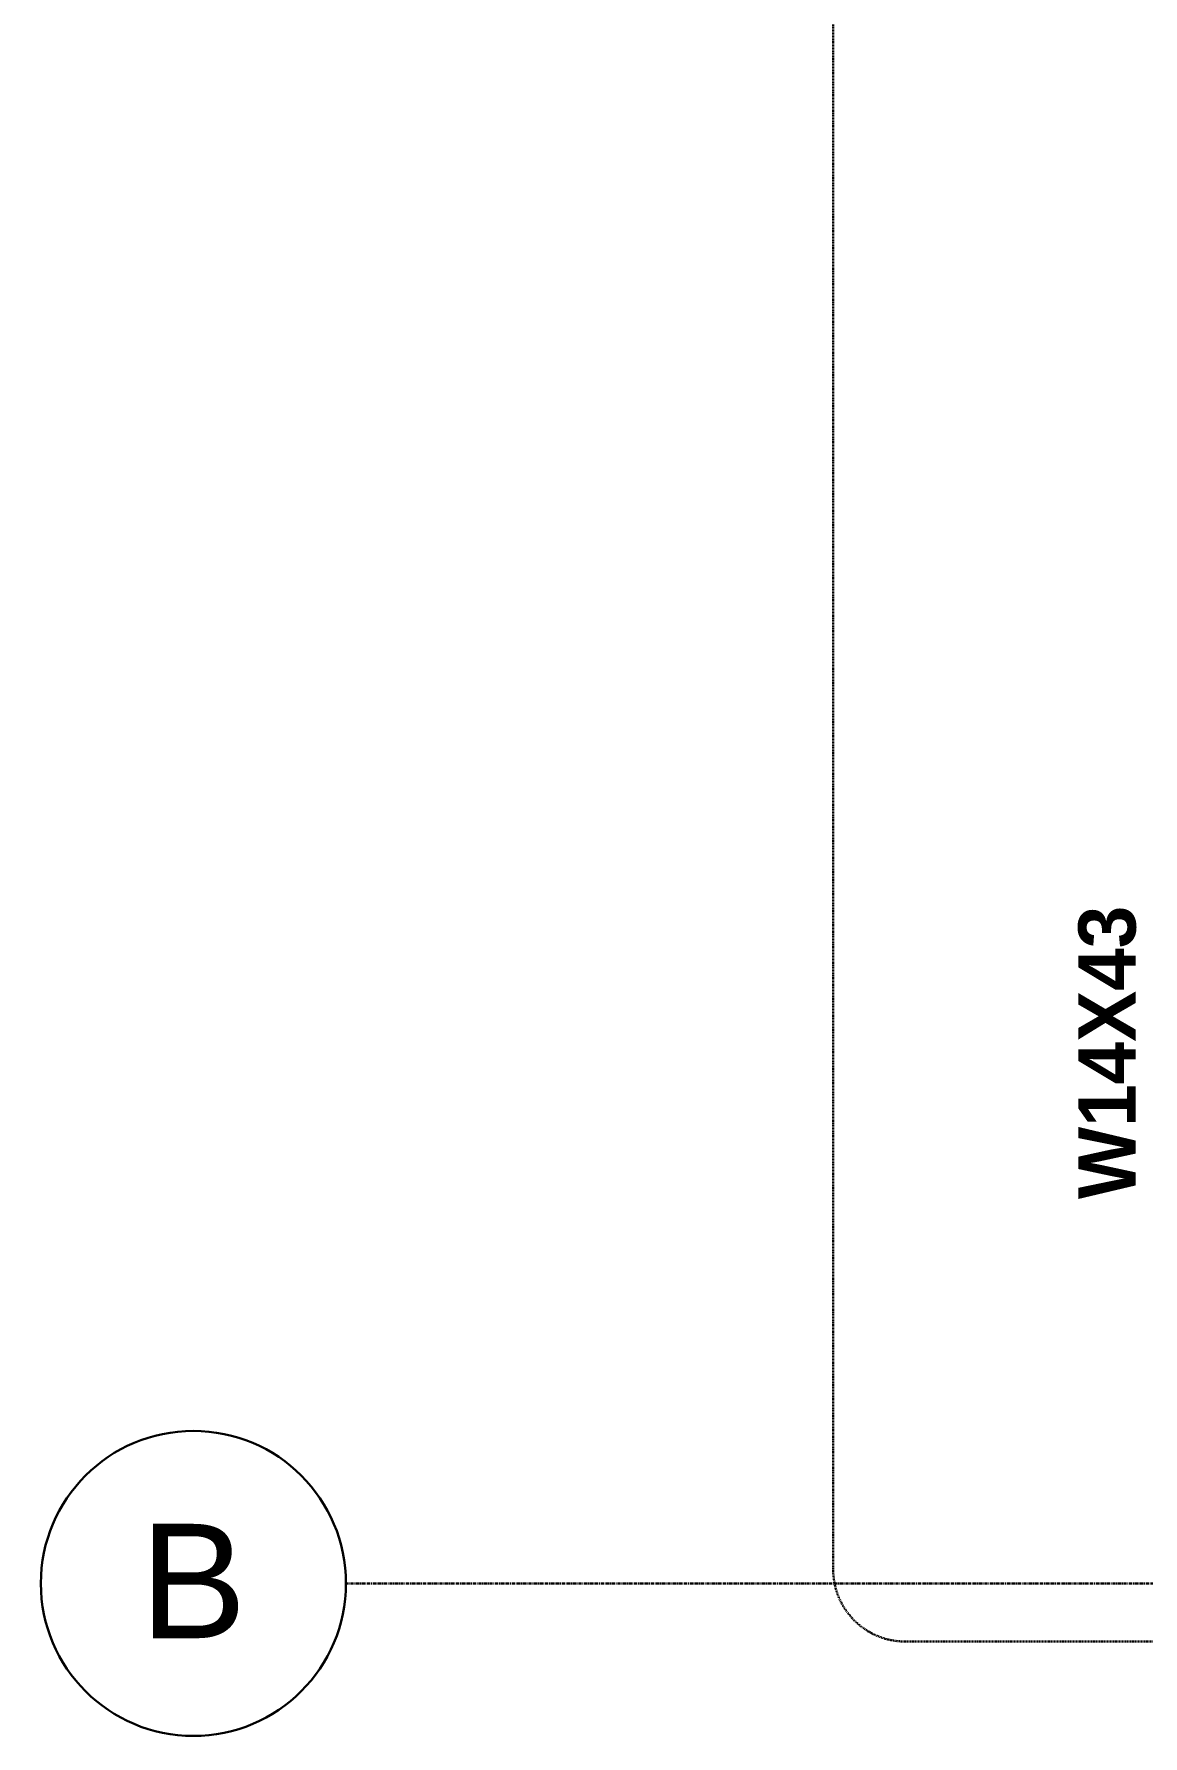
# Model space of a CAD drawing. Header units: inches. Extents: x -4126 to 593, y 9773 to 12297.
# Drawn here: x -1483.6 to -1309.1, y 11511.2 to 11779 of the extents above; entities that cross this region are included whole.
import ezdxf

# ---------------------------------------------------------------- set-up
doc = ezdxf.new("R2010")
doc.units = ezdxf.units.IN
doc.header["$MEASUREMENT"] = 0
doc.linetypes.add('Dash Dot 3_16_', pattern=[0.3125, 0.1875, -0.0625, 0, -0.0625])
doc.linetypes.add('Grid Line 1_2_', pattern=[0.875, 0.5, -0.125, 0.125, -0.125])
for name, color, linetype, lineweight in [('A-ANNO-SYMB', 150, 'Continuous', 9), ('S-BEAM-IDEN', 2, 'Continuous', 30), ('S-GRID', 1, 'Continuous', 9), ('S-GRID-IDEN', 1, 'Continuous', 30)]:
    doc.layers.add(name, color=color, linetype=linetype, lineweight=lineweight)
doc.styles.add('Arial', font='arial.ttf', dxfattribs={"height": 18})
doc.styles.add('Century Gothic_B', font='GOTHICB.TTF', dxfattribs={"height": 9})

# ---------------------------------------------------------------- blocks, each defined once
blk = doc.blocks.new('Grid - Grid Head - Circle-1738874-FRAMING PLAN - 2ND FLOOR AT RAMP')
at = {"layer": 'S-GRID-IDEN'}
for start, end in [(360, 180), (180, 360)]:
    blk.add_arc((0, 0), 0.25, start, end, dxfattribs=at)

msp = doc.modelspace()

# ---------------------------------------------------------------- linework, layer by layer
at = {"layer": 'A-ANNO-SYMB', "linetype": 'Dash Dot 3_16_', "lineweight": 30}
for p, q in [((-1357.834, 11841.112), (-1357.834, 11537.384)), ((-1346.496, 11526.045), (-635.889, 11526.045))]:
    msp.add_line(p, q, dxfattribs=at)
msp.add_arc((-1346.496, 11537.384), 11.339, 180, 270, dxfattribs=at)
at = {"layer": 'S-GRID', "linetype": 'Grid Line 1_2_', "lineweight": 30}
msp.add_line((593.207, 11535.189), (-1434.498, 11535.189), dxfattribs=at)

# ---------------------------------------------------------------- block references
at = {"layer": 'S-GRID-IDEN', "xscale": 95.99999999999994, "yscale": 95.99999999999994, "zscale": 95.99999999999994, "rotation": 89.9999999999999}
msp.add_blockref('Grid - Grid Head - Circle-1738874-FRAMING PLAN - 2ND FLOOR AT RAMP', (-1458.498, 11535.189), dxfattribs=at)

# ---------------------------------------------------------------- texts
at = {"layer": 'S-BEAM-IDEN', "lineweight": 9, "insert": (-1319.265, 11595.67), "char_height": 9, "width": 59.691, "attachment_point": 1, "rotation": 90, "style": 'Century Gothic_B'}
msp.add_mtext('W14X43', dxfattribs=at)
at = {"layer": 'S-GRID-IDEN', "lineweight": 9, "insert": (-1466.905, 11544.57), "char_height": 18, "width": 20.301, "attachment_point": 1, "style": 'Arial'}
msp.add_mtext('B', dxfattribs=at)

doc.saveas('drawing.dxf')
